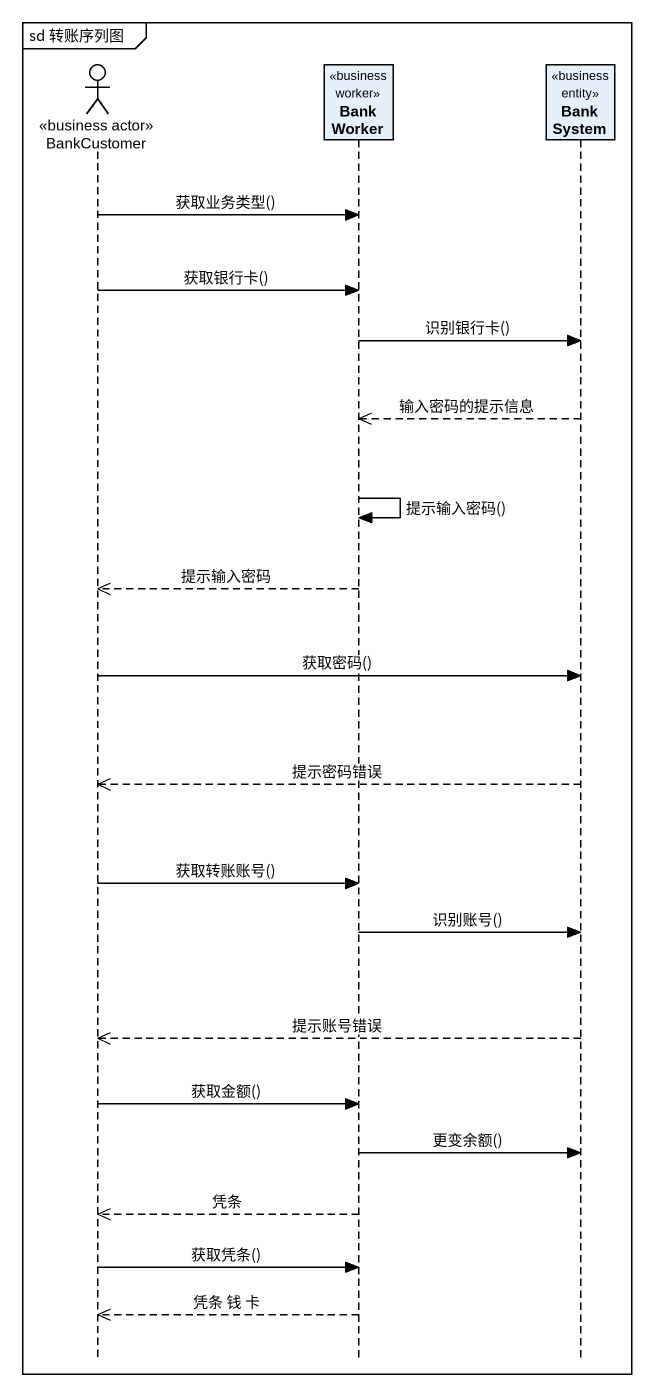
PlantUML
@startuml
mainframe sd 转账序列图
hide footbox
actor BankCustomer <<business actor>>
participant BankWorker <<business worker>>
participant BankSystem <<business entity>>

BankCustomer -> BankWorker : 获取业务类型()
BankCustomer -> BankWorker : 获取银行卡()
BankWorker -> BankSystem : 识别银行卡()
BankSystem -->> BankWorker : 输入密码的提示信息
BankWorker -> BankWorker : 提示输入密码()
BankWorker -->> BankCustomer : 提示输入密码
BankCustomer -> BankSystem : 获取密码()
BankSystem -->> BankCustomer : 提示密码错误
BankCustomer -> BankWorker : 获取转账账号()
BankWorker -> BankSystem : 识别账号()
BankSystem -->> BankCustomer : 提示账号错误
BankCustomer -> BankWorker : 获取金额()
BankWorker -> BankSystem : 更变余额()
BankWorker -->> BankCustomer : 凭条
BankCustomer -> BankWorker : 获取凭条()
BankWorker -->> BankCustomer : 凭条 钱 卡
@enduml
